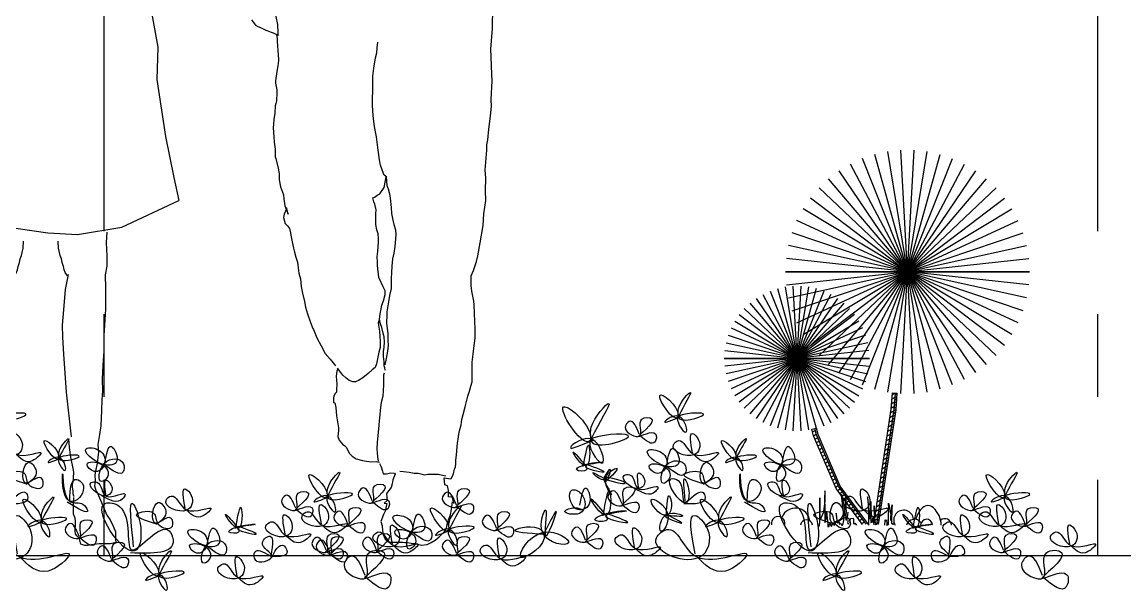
# Model space of a CAD drawing. Extents: x 915 to 2178, y -798 to 165.
# Drawn here: x 1317.92 to 1319.585, y -746.087 to -745.225 of the extents above; entities that cross this region are included whole.
import ezdxf

# ---------------------------------------------------------------- set-up
doc = ezdxf.new("R2010")
doc.units = 0
doc.header["$LTSCALE"] = 0.5
doc.header["$MEASUREMENT"] = 0
doc.linetypes.add('CENTER', pattern=[2, 1.25, -0.25, 0.25, -0.25])
doc.layers.get('0').update_dxf_attribs({"linetype": 'CONTINUOUS'})
for name, color, linetype in [('EJES', 125, 'CENTER'), ('MOBILIARIO', 125, 'CONTINUOUS'), ('muro_facahda', 33, 'CONTINUOUS'), ('VEGETACION', 64, 'CONTINUOUS')]:
    doc.layers.add(name, color=color, linetype=linetype)

# ---------------------------------------------------------------- blocks, each defined once
blk = doc.blocks.new('SYMBOL_Human_2_2D')
at = {"color": 0, "linetype": 'ByBlock'}
for points in [[(-0.0081, 0.123), (-0.0052, 0.1176), (-0.0027, 0.1102), (-0.0018, 0.1057), (0.003, 0.106), (0.0109, 0.1077), (0.0174, 0.1071), (0.0183, 0.1051), (0.0143, 0.096), (0.0132, 0.0889), (0.0118, 0.0827), (0.0038, 0.073), (0.0047, 0.0611), (-0.0004, 0.0569), (0.0044, 0.056), (0.0027, 0.0489), (0.0021, 0.0441), (-0.0013, 0.0376), (-0.0058, 0.0257), (-0.0035, 0.0186), (-0.003, 0.0104), (-0.0016, 0.0038), (0.0016, -0.0038), (0.0084, -0.0087), (0.0172, -0.0087), (0.0217, -0.0087), (0.0313, -0.0089), (0.0345, -0.0092), (0.039, -0.0095), (0.0452, -0.0104), (0.0506, -0.0112), (0.0623, -0.0138), (0.0719, -0.0129), (0.0787, -0.0092), (0.0855, -0.0052), (0.0921, 0.0004), (0.0991, 0.0072), (0.1014, 0.0095), (0.1043, 0.0146), (0.1057, 0.0211), (0.1077, 0.0285), (0.1113, 0.0373), (0.1125, 0.0458), (0.1142, 0.0586), (0.117, 0.0563), (0.1139, 0.0665), (0.1077, 0.0671), (0.1079, 0.0779), (0.1062, 0.0858), (0.1014, 0.0875), (0.1006, 0.0989), (0.1119, 0.0977), (0.1125, 0.0986), (0.1153, 0.1048), (0.1165, 0.1079), (0.1173, 0.1116), (0.1179, 0.1136), (0.1193, 0.1176), (0.1199, 0.1227), (0.1201, 0.1289), (0.1213, 0.1369), (0.1216, 0.1445), (0.1224, 0.1519), (0.123, 0.1573), (0.1241, 0.1638), (0.125, 0.1721), (0.1261, 0.178), (0.1287, 0.1882), (0.1301, 0.1967), (0.1326, 0.2055), (0.1357, 0.218), (0.1383, 0.2294), (0.1403, 0.2362), (0.1431, 0.2444), (0.1454, 0.2529), (0.1477, 0.2603), (0.1474, 0.2733), (0.1474, 0.2929), (0.1491, 0.3068), (0.1508, 0.321), (0.1525, 0.3332), (0.1525, 0.3491), (0.1519, 0.3616), (0.1513, 0.3746), (0.1508, 0.3894), (0.1502, 0.3956), (0.1471, 0.4123), (0.1457, 0.422), (0.1457, 0.4379), (0.1499, 0.4469), (0.1547, 0.4617), (0.1567, 0.4716), (0.1607, 0.4935), (0.1658, 0.5221), (0.1672, 0.5417), (0.1706, 0.5644), (0.1698, 0.5806), (0.1704, 0.6021), (0.1692, 0.6149), (0.1721, 0.6486), (0.1723, 0.6577), (0.1738, 0.6659), (0.1752, 0.6838), (0.1774, 0.7014), (0.1797, 0.7218), (0.1794, 0.7335), (0.1808, 0.765), (0.1803, 0.7755), (0.1794, 0.805), (0.1786, 0.818), (0.1814, 0.8529), (0.1814, 0.8608), (0.1823, 0.8807)], [(-0.2228, 0.8674), (-0.2157, 0.8586), (-0.2121, 0.856), (-0.2075, 0.8543), (-0.1984, 0.8501), (-0.1953, 0.8489), (-0.1896, 0.8469), (-0.1865, 0.8455), (-0.1831, 0.8441), (-0.1808, 0.8433), (-0.1794, 0.8353), (-0.1794, 0.8305), (-0.1789, 0.824), (-0.1783, 0.8152), (-0.1777, 0.8098), (-0.1772, 0.7993), (-0.1786, 0.7902), (-0.1794, 0.7842), (-0.1806, 0.7766), (-0.1823, 0.7652), (-0.1823, 0.761), (-0.1803, 0.7499), (-0.1803, 0.7448), (-0.1806, 0.7312), (-0.1817, 0.7269), (-0.1828, 0.723), (-0.1837, 0.7108), (-0.1851, 0.7003), (-0.186, 0.6923), (-0.1862, 0.6864), (-0.1851, 0.6711), (-0.1848, 0.662), (-0.1837, 0.6543), (-0.1831, 0.6506), (-0.1831, 0.6376), (-0.1817, 0.6345), (-0.178, 0.6183), (-0.1763, 0.6095), (-0.176, 0.5987), (-0.174, 0.5871), (-0.1692, 0.574), (-0.1684, 0.5672), (-0.1669, 0.5553), (-0.161, 0.5414), (-0.1638, 0.5522), (-0.1641, 0.5505), (-0.1681, 0.5414), (-0.1687, 0.5355), (-0.1664, 0.5258), (-0.1621, 0.5216), (-0.159, 0.5173), (-0.157, 0.5099), (-0.1565, 0.5062), (-0.1542, 0.4952), (-0.1522, 0.4844), (-0.1511, 0.4796), (-0.1485, 0.4694), (-0.1457, 0.4608), (-0.1445, 0.4515), (-0.1431, 0.4424), (-0.1406, 0.433), (-0.1391, 0.4203), (-0.1372, 0.4089), (-0.1338, 0.3947), (-0.1321, 0.3851), (-0.1289, 0.374), (-0.1235, 0.3599), (-0.1196, 0.3496), (-0.1187, 0.3477), (-0.1133, 0.3338), (-0.1057, 0.3204), (-0.0989, 0.3079), (-0.0906, 0.298), (-0.0818, 0.2872)], [(-0.18, 0.9485), (-0.1814, 0.9408), (-0.1837, 0.9312), (-0.1831, 0.9196), (-0.1823, 0.9054), (-0.1834, 0.8943), (-0.1834, 0.8872), (-0.1834, 0.8872), (-0.182, 0.873), (-0.1791, 0.8597), (-0.1783, 0.8455), (-0.1783, 0.8404)], [(0.0044, 0.6035), (0.0001, 0.6069), (-0.0027, 0.6143), (-0.0061, 0.6237), (-0.0081, 0.6325), (-0.0101, 0.6489), (-0.0132, 0.6713), (-0.0143, 0.6767), (-0.0166, 0.6884), (-0.018, 0.7011), (-0.0191, 0.7142), (-0.0197, 0.725), (-0.0197, 0.7343), (-0.0194, 0.7494), (-0.0191, 0.7601), (-0.0189, 0.7726), (-0.0172, 0.7865), (-0.0146, 0.8038), (-0.0126, 0.812), (-0.0118, 0.8206), (-0.0109, 0.8296)], [(-0.0084, 0.3584), (-0.0081, 0.3644), (-0.0075, 0.3701), (-0.0058, 0.3797), (-0.0038, 0.3888), (-0.001, 0.3959), (0.0013, 0.4067), (0.0016, 0.4126), (-0.0016, 0.4197), (-0.005, 0.4268), (-0.0092, 0.435), (-0.0098, 0.4413), (-0.0109, 0.4489), (-0.0112, 0.4563), (-0.0115, 0.4606), (-0.0118, 0.4699), (-0.0106, 0.479), (-0.0101, 0.4869), (-0.0095, 0.4943), (-0.0095, 0.5006), (-0.0101, 0.5085), (-0.0126, 0.515), (-0.0143, 0.5238), (-0.0143, 0.5312), (-0.014, 0.5417), (-0.0138, 0.5485), (-0.016, 0.5581), (-0.0174, 0.5618), (-0.0189, 0.5689), (-0.0155, 0.5703), (-0.0118, 0.5735), (-0.0072, 0.5755), (0.0001, 0.5859), (0.0021, 0.5981), (0.003, 0.6038), (0.0044, 0.5894), (0.0064, 0.584), (0.0087, 0.5757), (0.0098, 0.5684), (0.0115, 0.5528), (0.0121, 0.5423), (0.0146, 0.5312), (0.0163, 0.5241), (0.0191, 0.515), (0.0194, 0.5068), (0.0177, 0.4872), (0.0163, 0.4759), (0.014, 0.4662), (0.0129, 0.4543), (0.0123, 0.4435), (0.0118, 0.4336), (0.0115, 0.4169), (0.0089, 0.4052), (0.007, 0.3945), (0.0055, 0.3845), (0.0044, 0.3774), (0.0044, 0.3729), (0.0038, 0.3582), (0.0061, 0.3411), (0.0061, 0.3295), (0.0064, 0.3218), (0.0055, 0.3113), (0.003, 0.2994), (0.001, 0.2889)], [(-0.0098, 0.3627), (-0.0104, 0.3587), (-0.0078, 0.3451), (-0.0075, 0.3366), (-0.0067, 0.3278), (-0.0067, 0.3176), (-0.0092, 0.3099), (-0.0115, 0.2986), (-0.0132, 0.2906), (-0.0155, 0.2844), (-0.02, 0.2801), (-0.0268, 0.2739), (-0.0362, 0.2668), (-0.043, 0.2623), (-0.0484, 0.2603), (-0.0529, 0.26), (-0.0589, 0.2625), (-0.0645, 0.2668), (-0.0696, 0.2713), (-0.073, 0.2756), (-0.0784, 0.283)], [(0.0021, 0.279), (0.0018, 0.2804), (0.0007, 0.2838), (0.0001, 0.2872), (-0.0004, 0.2938), (-0.001, 0.3028), (-0.0013, 0.3108), (-0.0004, 0.3184), (0.0004, 0.3267), (-0.0001, 0.3357), (-0.0021, 0.3417), (-0.0038, 0.3513), (-0.0061, 0.3573), (-0.0081, 0.3652)], [(-0.0779, 0.2821), (-0.0796, 0.2779), (-0.0804, 0.2699), (-0.0793, 0.2563), (-0.0799, 0.2472), (-0.0799, 0.243), (-0.0824, 0.2404), (-0.0847, 0.2367), (-0.085, 0.2325), (-0.0852, 0.2257), (-0.0827, 0.2251), (-0.0813, 0.2169), (-0.0807, 0.2098), (-0.0801, 0.203), (-0.0782, 0.193), (-0.077, 0.1828), (-0.077, 0.1783), (-0.0776, 0.1684), (-0.0756, 0.1621), (-0.0699, 0.1556), (-0.066, 0.153), (-0.064, 0.1505), (-0.0583, 0.14), (-0.0538, 0.1357), (-0.0469, 0.1312), (-0.0365, 0.1284), (-0.0296, 0.1269), (-0.0211, 0.1261), (-0.0135, 0.1264), (-0.0115, 0.1261), (-0.0078, 0.1252)], [(-0.0001, 0.2747), (-0.001, 0.2711), (-0.0013, 0.2628), (-0.0013, 0.2552), (-0.0016, 0.2452), (-0.0024, 0.2359), (-0.005, 0.2257), (-0.007, 0.2126), (-0.0072, 0.2047), (-0.0084, 0.1947), (-0.0089, 0.1877), (-0.0101, 0.1755), (-0.0118, 0.1582), (-0.0126, 0.1477), (-0.0115, 0.1346), (-0.0104, 0.1269)], [(0.1034, 0.1017), (0.0974, 0.1031), (0.0906, 0.1048), (0.0813, 0.1048), (0.0733, 0.1048), (0.0679, 0.1037), (0.0569, 0.1065), (0.0504, 0.1065), (0.0418, 0.1079), (0.0325, 0.1094), (0.0262, 0.1096)]]:
    blk.add_lwpolyline(points, dxfattribs=at)
blk = doc.blocks.new('SYMBOL_Human_1_2D')
at = {"color": 0, "linetype": 'ByBlock'}
for p, q in [((0.2026, 0.9043), (0.2162, 0.8302)), ((0.2162, 0.8302), (0.2144, 0.7763)), ((0.2144, 0.7763), (0.2287, 0.6802)), ((0.2287, 0.6802), (0.2429, 0.6117)), ((0.2429, 0.6117), (0.251, 0.5733))]:
    blk.add_line(p, q, dxfattribs=at)
for p, q in [((0.1554, 0.5281), (0.251, 0.5733)), ((-0.0682, 0.5335), (0.0313, 0.519)), ((0.0313, 0.519), (0.081, 0.5163)), ((0.081, 0.5163), (0.1554, 0.5281))]:
    blk.add_line(p, q)
for points in [[(0.1133, 0.0844), (0.1103, 0.0939), (0.1117, 0.103), (0.1111, 0.1128), (0.112, 0.1191), (0.115, 0.1327), (0.1168, 0.1515), (0.1159, 0.164), (0.1185, 0.1807), (0.1211, 0.1954), (0.122, 0.2208), (0.1225, 0.2386), (0.1238, 0.2532), (0.1233, 0.2734), (0.1242, 0.2971), (0.126, 0.3197), (0.126, 0.3458), (0.1277, 0.373), (0.1286, 0.3908), (0.1286, 0.4085), (0.129, 0.4253), (0.1281, 0.4486), (0.1308, 0.4629), (0.1308, 0.48), (0.1299, 0.5029), (0.1312, 0.52)], [(-0.0251, 0.4465), (-0.0211, 0.4524), (-0.0194, 0.4566), (-0.0181, 0.4622), (-0.0159, 0.4692), (-0.015, 0.4751), (-0.0128, 0.481), (-0.0115, 0.4859), (-0.0097, 0.4932), (-0.0093, 0.5047)], [(0.0647, 0.4465), (0.0608, 0.4524), (0.059, 0.4566), (0.0577, 0.4622), (0.0555, 0.4692), (0.0546, 0.4751), (0.0524, 0.481), (0.0511, 0.4859), (0.0494, 0.4932), (0.0489, 0.5047)], [(0.0655, 0.449), (0.0605, 0.424), (0.0576, 0.3895), (0.0558, 0.3639), (0.0563, 0.3439), (0.0576, 0.3155), (0.0623, 0.2515), (0.0705, 0.1767)], [(0.0758, 0.0767), (0.075, 0.0771), (0.0741, 0.0813), (0.0738, 0.086), (0.0736, 0.0889), (0.073, 0.092), (0.073, 0.0955), (0.0736, 0.0999), (0.0744, 0.1035), (0.0744, 0.1074), (0.0744, 0.1086), (0.0752, 0.117), (0.0748, 0.121), (0.07, 0.1428), (0.0676, 0.1588), (0.0668, 0.1735)], [(0.1136, 0.0849), (0.1303, 0.0454), (0.1359, 0.0377), (0.1408, 0.0268), (0.1448, 0.0172), (0.1448, 0.0044), (0.1456, -0.0007), (0.1368, -0.0026), (0.1271, -0.0026), (0.1207, -0.0026), (0.1174, -0.0026), (0.1086, -0.0039), (0.1046, -0.0045), (0.0981, -0.0058), (0.0933, -0.0058), (0.0869, -0.0033), (0.0845, 0.0057), (0.0804, 0.0108), (0.078, 0.014), (0.0772, 0.0185), (0.0772, 0.0217), (0.078, 0.0288), (0.078, 0.0352), (0.0772, 0.0403), (0.0748, 0.0467), (0.0748, 0.0569), (0.0752, 0.0747)]]:
    blk.add_lwpolyline(points, dxfattribs=at)
blk = doc.blocks.new('PL10')
at = {"end_tangent": (0.707388, 0.706825)}
for points in [[(-0.069, 0.5749), (-0.069, 0.6101), (-0.0197, 0.6769), (-0.0672, 0.5819), (-0.0707, 0.5749), (-0.1482, 0.6646), (-0.0707, 0.5819), (-0.0707, 0.5766), (0.0349, 0.5837), (-0.0619, 0.5802), (-0.069, 0.5766), (-0.039, 0.5098), (-0.0672, 0.5766), (-0.127, 0.5538), (-0.0619, 0.5749)], [(-0.4352, 0.4781), (-0.4352, 0.5308), (-0.3613, 0.6311), (-0.4326, 0.4886), (-0.4379, 0.4781), (-0.554, 0.6126), (-0.4379, 0.4886), (-0.4379, 0.4807), (-0.2795, 0.4913), (-0.4247, 0.486), (-0.4352, 0.4807), (-0.3904, 0.3805), (-0.4326, 0.4807), (-0.5224, 0.4464), (-0.4247, 0.4781)], [(0.1742, 0.4018), (0.1742, 0.43), (0.2137, 0.4834), (0.1756, 0.4075), (0.1728, 0.4018), (0.1109, 0.4736), (0.1728, 0.4075), (0.1728, 0.4033), (0.2573, 0.4089), (0.1799, 0.4061), (0.1742, 0.4033), (0.1982, 0.3498), (0.1756, 0.4033), (0.1278, 0.385), (0.1799, 0.4018)], [(1.2999, 0.2405), (1.2999, 0.2757), (1.3492, 0.3425), (1.3017, 0.2476), (1.2982, 0.2405), (1.2207, 0.3302), (1.2982, 0.2476), (1.2982, 0.2423), (1.4038, 0.2493), (1.307, 0.2458), (1.2999, 0.2423), (1.3299, 0.1755), (1.3017, 0.2423), (1.2419, 0.2194), (1.307, 0.2405)], [(0.1014, 0.1372), (0.1014, 0.1724), (0.1507, 0.2392), (0.1032, 0.1442), (0.0996, 0.1372), (0.0222, 0.2269), (0.0996, 0.1442), (0.0996, 0.139), (0.2052, 0.146), (0.1084, 0.1425), (0.1014, 0.139), (0.1313, 0.0721), (0.1032, 0.139), (0.0433, 0.1161), (0.1084, 0.1372)], [(-1.0302, 0.1007), (-1.0302, 0.1359), (-0.981, 0.2027), (-1.0285, 0.1078), (-1.032, 0.1007), (-1.1094, 0.1904), (-1.032, 0.1078), (-1.032, 0.1025), (-0.9264, 0.1095), (-1.0232, 0.106), (-1.0302, 0.1025), (-1.0003, 0.0357), (-1.0285, 0.1025), (-1.0883, 0.0796), (-1.0232, 0.1007)], [(0.5942, -0.0877), (0.5942, -0.0526), (0.6435, 0.0143), (0.596, -0.0807), (0.5924, -0.0877), (0.515, 0.002), (0.5924, -0.0807), (0.5924, -0.086), (0.698, -0.0789), (0.6012, -0.0825), (0.5942, -0.086), (0.6241, -0.1528), (0.596, -0.086), (0.5361, -0.1088), (0.6012, -0.0877)]]:
    blk.add_spline(points, degree=3, dxfattribs=at)
for points in [[(-0.2337, 0.5017), (-0.2761, 0.5548), (-0.2931, 0.5293), (-0.2315, 0.4954), (-0.2231, 0.5654), (-0.1806, 0.5654), (-0.2358, 0.4932), (-0.1657, 0.5038), (-0.1678, 0.4699), (-0.2315, 0.4954)], [(-0.4685, 0.3669), (-0.4452, 0.4539), (-0.4579, 0.3691), (-0.511, 0.4263), (-0.4707, 0.3839), (-0.4558, 0.3521), (-0.4961, 0.3521), (-0.4579, 0.3754), (-0.3878, 0.3839), (-0.46, 0.3669), (-0.3836, 0.3436), (-0.4558, 0.3754)], [(-0.0104, 0.4239), (-0.0104, 0.5045), (0.0151, 0.4769), (-0.004, 0.4154), (-0.0911, 0.4578), (-0.0698, 0.4748), (-0.0061, 0.4175), (0.0979, 0.4218), (0.0533, 0.3878), (-0.0083, 0.4196)], [(-0.1188, 0.3741), (-0.0912, 0.442), (-0.0679, 0.3826), (-0.1252, 0.3678), (-0.1974, 0.4335), (-0.1401, 0.4251), (-0.1209, 0.3657), (-0.1634, 0.3381), (-0.1931, 0.3678), (-0.1316, 0.3678), (-0.1082, 0.3147), (-0.1316, 0.2956), (-0.1209, 0.372), (-0.0403, 0.3699), (-0.0424, 0.3359), (-0.1188, 0.3657)], [(0.3654, 0.3818), (0.393, 0.4497), (0.4164, 0.3902), (0.3591, 0.3754), (0.2869, 0.4412), (0.3442, 0.4327), (0.3633, 0.3733), (0.3208, 0.3457), (0.2911, 0.3754), (0.3527, 0.3754), (0.3761, 0.3224), (0.3527, 0.3033), (0.3633, 0.3796), (0.444, 0.3775), (0.4419, 0.3436), (0.3654, 0.3733)], [(0.0391, 0.2927), (-0.0437, 0.3351), (0.0264, 0.3394), (0.0455, 0.2927), (0.1049, 0.2842), (0.0986, 0.3182), (0.0327, 0.2969), (0.0455, 0.3839), (0.0773, 0.3479), (0.0349, 0.2906)], [(-0.3809, 0.3183), (-0.3554, 0.3544), (-0.3766, 0.3119), (-0.4276, 0.3395), (-0.3745, 0.314), (-0.2938, 0.2992), (-0.383, 0.3098), (-0.3788, 0.3013), (-0.3512, 0.2483), (-0.3745, 0.3183), (-0.3278, 0.3586), (-0.3788, 0.2992)], [(-0.2362, 0.2782), (-0.2341, 0.3398), (-0.2107, 0.3079), (-0.2362, 0.274), (-0.2978, 0.3292), (-0.2744, 0.3313), (-0.2341, 0.2719), (-0.1555, 0.2782), (-0.1661, 0.2613), (-0.2532, 0.274)], [(0.2182, 0.2252), (0.2479, 0.3122), (0.2713, 0.2952), (0.2416, 0.2231), (0.2182, 0.221), (0.1885, 0.3355), (0.2203, 0.2188), (0.2734, 0.2082), (0.2925, 0.1828), (0.2076, 0.2167)], [(-1.3531, 0.2221), (-1.3956, 0.2751), (-1.4126, 0.2497), (-1.351, 0.2157), (-1.3425, 0.2857), (-1.3, 0.2857), (-1.3552, 0.2136), (-1.2852, 0.2242), (-1.2873, 0.1903), (-1.351, 0.2157)], [(-0.4825, 0.204), (-0.457, 0.2761), (-0.4443, 0.2082), (-0.4995, 0.1891), (-0.5165, 0.2676), (-0.4782, 0.2528), (-0.4846, 0.17), (-0.5462, 0.1785), (-0.5037, 0.1934), (-0.4698, 0.1849)], [(-0.3857, 0.1589), (-0.3577, 0.2633), (-0.373, 0.1615), (-0.4367, 0.2302), (-0.3883, 0.1793), (-0.3705, 0.1411), (-0.4189, 0.1411), (-0.373, 0.1691), (-0.2889, 0.1793), (-0.3756, 0.1589), (-0.2838, 0.1309), (-0.3705, 0.1691)], [(-0.3063, 0.2103), (-0.3487, 0.2634), (-0.3657, 0.2379), (-0.3041, 0.204), (-0.2956, 0.274), (-0.2532, 0.274), (-0.3084, 0.2019), (-0.2383, 0.2125), (-0.2404, 0.1785), (-0.3041, 0.204)], [(-0.0408, 0.2231), (-0.043, 0.3143), (-0.026, 0.2634), (-0.0387, 0.2146), (-0.1003, 0.3143), (-0.0706, 0.3079), (-0.043, 0.2167), (0.0335, 0.257), (0.042, 0.2379), (-0.0472, 0.2103)], [(0.3701, 0.2478), (0.3722, 0.3093), (0.3956, 0.2775), (0.3701, 0.2435), (0.3085, 0.2987), (0.3319, 0.3008), (0.3722, 0.2414), (0.4508, 0.2478), (0.4402, 0.2308), (0.3531, 0.2435)], [(-1.0003, 0.2038), (-1.0427, 0.2569), (-1.0597, 0.2314), (-0.9981, 0.1975), (-0.9896, 0.2675), (-0.9472, 0.2675), (-1.0024, 0.1954), (-0.9323, 0.206), (-0.9344, 0.172), (-0.9981, 0.1975)], [(-0.1204, 0.1647), (-0.1076, 0.2432), (-0.1076, 0.1711), (-0.1204, 0.1626), (-0.1841, 0.2263), (-0.114, 0.1626), (-0.1437, 0.0947), (-0.1161, 0.1669), (-0.0524, 0.1584), (-0.1246, 0.1584), (-0.0567, 0.1287), (-0.1161, 0.1626)], [(0.7026, 0.1915), (0.7026, 0.2721), (0.7281, 0.2445), (0.709, 0.183), (0.622, 0.2254), (0.6432, 0.2424), (0.7069, 0.1851), (0.8109, 0.1893), (0.7663, 0.1554), (0.7048, 0.1872)], [(1.1656, 0.1917), (1.1232, 0.2447), (1.1062, 0.2193), (1.1678, 0.1853), (1.1763, 0.2553), (1.2187, 0.2553), (1.1635, 0.1832), (1.2336, 0.1938), (1.2315, 0.1599), (1.1678, 0.1853)], [(-0.6356, 0.0815), (-0.7533, 0.1006), (-0.6451, 0.1006), (-0.6324, 0.0815), (-0.7279, -0.0141), (-0.6324, 0.091), (-0.5306, 0.0464), (-0.6388, 0.0878), (-0.626, 0.1834), (-0.626, 0.0751), (-0.5815, 0.177), (-0.6324, 0.0878)], [(0.4862, 0.0292), (0.4819, 0.2117), (0.5159, 0.1099), (0.4904, 0.0123), (0.3673, 0.2117), (0.4267, 0.199), (0.4819, 0.0165), (0.6348, 0.0971), (0.6518, 0.0589), (0.4735, 0.0038)], [(0.5829, 0.1247), (0.5001, 0.1672), (0.5702, 0.1714), (0.5893, 0.1247), (0.6488, 0.1162), (0.6424, 0.1502), (0.5766, 0.129), (0.5893, 0.216), (0.6212, 0.1799), (0.5787, 0.1226)], [(0.9137, 0.1061), (0.9371, 0.1931), (0.9244, 0.1082), (0.8713, 0.1655), (0.9116, 0.1231), (0.9265, 0.0912), (0.8861, 0.0912), (0.9244, 0.1146), (0.9944, 0.1231), (0.9222, 0.1061), (0.9987, 0.0828), (0.9265, 0.1146)], [(1.2733, 0.126), (1.2733, 0.2066), (1.2988, 0.179), (1.2797, 0.1175), (1.1926, 0.1599), (1.2139, 0.1769), (1.2776, 0.1196), (1.3816, 0.1239), (1.337, 0.0899), (1.2754, 0.1218)], [(1.3847, 0.1248), (1.3422, 0.1779), (1.3252, 0.1524), (1.3868, 0.1185), (1.3953, 0.1885), (1.4378, 0.1885), (1.3825, 0.1163), (1.4526, 0.1269), (1.4505, 0.093), (1.3868, 0.1185)], [(-1.185, 0.0989), (-1.1574, 0.1668), (-1.134, 0.1074), (-1.1914, 0.0925), (-1.2636, 0.1583), (-1.2062, 0.1498), (-1.1871, 0.0904), (-1.2296, 0.0628), (-1.2593, 0.0925), (-1.1977, 0.0925), (-1.1744, 0.0395), (-1.1977, 0.0204), (-1.1871, 0.0968), (-1.1064, 0.0947), (-1.1085, 0.0607), (-1.185, 0.0904)], [(-0.8325, 0.1075), (-0.8749, 0.1605), (-0.8919, 0.1351), (-0.8303, 0.1011), (-0.8218, 0.1711), (-0.7794, 0.1711), (-0.8346, 0.099), (-0.7645, 0.1096), (-0.7666, 0.0757), (-0.8303, 0.1011)], [(0, 0), (0, 0.1612), (0.051, 0.1061), (0.0127, -0.017), (-0.1614, 0.0679), (-0.1189, 0.1018), (0.0085, -0.0127), (0.2166, -0.0042), (0.1274, -0.0721), (0.0042, -0.0085)], [(0.2581, 0.0732), (0.2156, 0.1262), (0.1986, 0.1008), (0.2602, 0.0668), (0.2687, 0.1368), (0.3112, 0.1368), (0.2559, 0.0647), (0.326, 0.0753), (0.3239, 0.0414), (0.2602, 0.0668)], [(1.1212, 0.0834), (1.1212, 0.1641), (1.1467, 0.1365), (1.1276, 0.075), (1.0405, 0.1174), (1.0618, 0.1344), (1.1255, 0.0771), (1.2295, 0.0813), (1.1849, 0.0474), (1.1233, 0.0792)], [(-0.4588, 0.0579), (-0.5012, 0.111), (-0.5182, 0.0855), (-0.4567, 0.0516), (-0.4482, 0.1216), (-0.4057, 0.1216), (-0.4609, 0.0495), (-0.3908, 0.0601), (-0.393, 0.0261), (-0.4567, 0.0516)], [(-0.2538, 0.0287), (-0.2538, 0.1094), (-0.2283, 0.0818), (-0.2474, 0.0202), (-0.3344, 0.0627), (-0.3132, 0.0797), (-0.2495, 0.0224), (-0.1455, 0.0266), (-0.1901, -0.0073), (-0.2516, 0.0245)], [(0.7948, 0.0395), (0.8224, 0.1074), (0.8457, 0.048), (0.7884, 0.0331), (0.7162, 0.0989), (0.7735, 0.0904), (0.7926, 0.031), (0.7502, 0.0034), (0.7204, 0.0331), (0.782, 0.0331), (0.8054, -0.0199), (0.782, -0.039), (0.7926, 0.0374), (0.8733, 0.0352), (0.8712, 0.0013), (0.7948, 0.031)], [(1.5714, 0.0409), (1.5714, 0.1215), (1.5969, 0.0939), (1.5778, 0.0324), (1.4908, 0.0748), (1.512, 0.0918), (1.5757, 0.0345), (1.6797, 0.0388), (1.6351, 0.0048), (1.5736, 0.0366)], [(-1.5296, 0.0032), (-1.572, 0.0563), (-1.589, 0.0308), (-1.5274, -0.0031), (-1.5189, 0.0669), (-1.4765, 0.0669), (-1.5317, -0.0052), (-1.4616, 0.0054), (-1.4637, -0.0286), (-1.5274, -0.0031)], [(-1.3349, 0.0154), (-1.3773, 0.0684), (-1.3943, 0.043), (-1.3327, 0.009), (-1.3243, 0.079), (-1.2818, 0.079), (-1.337, 0.0069), (-1.2669, 0.0175), (-1.269, -0.0164), (-1.3327, 0.009)], [(-1.0003, 0.0032), (-1.0427, 0.0563), (-1.0597, 0.0308), (-0.9981, -0.0031), (-0.9896, 0.0669), (-0.9472, 0.0669), (-1.0024, -0.0052), (-0.9323, 0.0054), (-0.9344, -0.0286), (-0.9981, -0.0031)], [(-0.8196, -0.0138), (-0.8196, 0.0668), (-0.7941, 0.0392), (-0.8132, -0.0223), (-0.9002, 0.0201), (-0.879, 0.0371), (-0.8153, -0.0202), (-0.7113, -0.0159), (-0.7559, -0.0499), (-0.8174, -0.0181)], [(0.393, -0.0211), (0.3505, 0.032), (0.3335, 0.0065), (0.3951, -0.0274), (0.4036, 0.0426), (0.4461, 0.0426), (0.3909, -0.0296), (0.4609, -0.019), (0.4588, -0.0529), (0.3951, -0.0274)], [(1.059, -0.0083), (0.9924, 0.0051), (0.9958, -0.0254), (1.0647, -0.0118), (1.0263, 0.0473), (1.0588, 0.0746), (1.0629, -0.0161), (1.1097, 0.037), (1.1299, 0.0097), (1.0647, -0.0118)], [(1.2934, 0.0154), (1.2509, 0.0684), (1.234, 0.043), (1.2955, 0.009), (1.304, 0.079), (1.3465, 0.079), (1.2913, 0.0069), (1.3614, 0.0175), (1.3592, -0.0164), (1.2955, 0.009)], [(1.4573, -0.0904), (1.3936, -0.0109), (1.3682, -0.0491), (1.4605, -0.1), (1.4733, 0.005), (1.537, 0.005), (1.4541, -0.1032), (1.5592, -0.0873), (1.5561, -0.1382), (1.4605, -0.1)], [(0.9205, -0.0928), (0.9205, -0.0122), (0.9459, -0.0398), (0.9268, -0.1013), (0.8398, -0.0589), (0.861, -0.0419), (0.9247, -0.0992), (1.0287, -0.095), (0.9842, -0.1289), (0.9226, -0.0971)]]:
    blk.add_spline(points, degree=3)
blk = doc.blocks.new('*X250')
at = {"color": 0}
for p, q in [((20.909, 2.04), (20.961, 2.071)), ((20.915, 2.116), (20.967, 2.146)), ((20.921, 2.191), (20.964, 2.216)), ((20.893, 1.887), (20.948, 1.919)), ((20.903, 1.965), (20.956, 1.995)), ((20.857, 1.649), (20.912, 1.681)), ((20.869, 1.728), (20.924, 1.76)), ((20.881, 1.808), (20.936, 1.84)), ((19.574, 1.558), (19.619, 1.584)), ((19.59, 1.495), (19.635, 1.521)), ((20.833, 1.491), (20.888, 1.523)), ((20.845, 1.57), (20.9, 1.602)), ((19.614, 1.437), (19.658, 1.462)), ((19.639, 1.379), (19.683, 1.405)), ((19.664, 1.322), (19.708, 1.347)), ((20.809, 1.333), (20.864, 1.365)), ((20.821, 1.412), (20.876, 1.444)), ((19.689, 1.264), (19.733, 1.289)), ((19.714, 1.206), (19.757, 1.231)), ((19.739, 1.148), (19.782, 1.173)), ((20.773, 1.096), (20.828, 1.128)), ((20.785, 1.175), (20.84, 1.207)), ((20.797, 1.254), (20.852, 1.286)), ((19.763, 1.09), (19.807, 1.115)), ((19.788, 1.032), (19.832, 1.058)), ((19.813, 0.975), (19.857, 1)), ((19.838, 0.917), (19.881, 0.942)), ((20.748, 0.937), (20.804, 0.969)), ((20.76, 1.016), (20.816, 1.048)), ((19.863, 0.859), (19.906, 0.884)), ((19.887, 0.801), (19.931, 0.826)), ((19.912, 0.743), (19.956, 0.768)), ((20.724, 0.779), (20.78, 0.811)), ((20.736, 0.858), (20.792, 0.89)), ((19.937, 0.685), (19.981, 0.71)), ((19.962, 0.627), (20.005, 0.653)), ((19.995, 0.574), (20.038, 0.599)), ((20.688, 0.542), (20.744, 0.574)), ((20.7, 0.621), (20.756, 0.653)), ((20.712, 0.7), (20.768, 0.732)), ((20.032, 0.523), (20.075, 0.549)), ((20.069, 0.473), (20.112, 0.498)), ((20.106, 0.422), (20.149, 0.447)), ((20.143, 0.371), (20.187, 0.396)), ((20.664, 0.383), (20.72, 0.415)), ((20.676, 0.463), (20.732, 0.495)), ((20.18, 0.32), (20.224, 0.346)), ((20.217, 0.27), (20.261, 0.295)), ((20.254, 0.219), (20.298, 0.244)), ((20.291, 0.168), (20.335, 0.193)), ((20.64, 0.225), (20.696, 0.257)), ((20.652, 0.304), (20.708, 0.336)), ((20.329, 0.118), (20.372, 0.143)), ((20.366, 0.067), (20.409, 0.092)), ((20.403, 0.016), (20.446, 0.041)), ((20.616, 0.067), (20.672, 0.099)), ((20.625, 0), (20.659, 0.02)), ((20.628, 0.146), (20.684, 0.178))]:
    blk.add_line(p, q, dxfattribs=at)
blk = doc.blocks.new('*X251')
at = {"color": 0}
for p, q in [((20.96, 2.055), (20.992, 2.074)), ((20.964, 2.101), (20.995, 2.119)), ((20.967, 2.146), (20.999, 2.164)), ((20.971, 2.191), (21.002, 2.21)), ((20.941, 1.871), (20.974, 1.89)), ((20.948, 1.919), (20.981, 1.938)), ((20.953, 1.965), (20.985, 1.983)), ((20.957, 2.01), (20.988, 2.028)), ((20.912, 1.681), (20.945, 1.701)), ((20.919, 1.729), (20.953, 1.748)), ((20.927, 1.776), (20.96, 1.796)), ((20.934, 1.824), (20.967, 1.843)), ((20.883, 1.491), (20.917, 1.511)), ((20.891, 1.539), (20.924, 1.558)), ((20.898, 1.586), (20.931, 1.606)), ((20.905, 1.634), (20.938, 1.653)), ((20.854, 1.302), (20.888, 1.321)), ((20.862, 1.349), (20.895, 1.368)), ((20.869, 1.397), (20.902, 1.416)), ((20.876, 1.444), (20.909, 1.463)), ((20.826, 1.112), (20.859, 1.131)), ((20.833, 1.159), (20.866, 1.178)), ((20.84, 1.207), (20.873, 1.226)), ((20.847, 1.254), (20.88, 1.273)), ((20.797, 0.922), (20.83, 0.941)), ((20.804, 0.969), (20.837, 0.989)), ((20.811, 1.017), (20.844, 1.036)), ((20.818, 1.064), (20.852, 1.083)), ((20.768, 0.732), (20.801, 0.751)), ((20.775, 0.779), (20.808, 0.799)), ((20.782, 0.827), (20.815, 0.846)), ((20.789, 0.874), (20.823, 0.894)), ((20.739, 0.542), (20.772, 0.561)), ((20.746, 0.59), (20.779, 0.609)), ((20.753, 0.637), (20.787, 0.656)), ((20.761, 0.684), (20.794, 0.704)), ((20.717, 0.4), (20.751, 0.419)), ((20.724, 0.447), (20.758, 0.466)), ((20.732, 0.495), (20.765, 0.514)), ((20.688, 0.21), (20.722, 0.229)), ((20.696, 0.257), (20.729, 0.276)), ((20.703, 0.305), (20.736, 0.324)), ((20.71, 0.352), (20.743, 0.371)), ((20.659, 0.02), (20.693, 0.039)), ((20.667, 0.067), (20.7, 0.087)), ((20.674, 0.115), (20.707, 0.134)), ((20.681, 0.162), (20.714, 0.182))]:
    blk.add_line(p, q, dxfattribs=at)
blk = doc.blocks.new('Arbol-1a')
for p, q in [((0.1737, 0.7103), (0.2449, 2.0234)), ((0.2449, 0.7103), (0.1737, 2.0234)), ((-0.0341, 0.756), (0.4527, 1.9777)), ((0.4527, 0.756), (-0.0341, 1.9777)), ((0.0334, 0.7333), (0.3852, 2.0004)), ((0.3852, 0.7333), (0.0334, 2.0004)), ((0.1029, 0.718), (0.3157, 2.0157)), ((0.3157, 0.718), (0.1029, 2.0157)), ((-0.1597, 0.8226), (0.5783, 1.9111)), ((0.5783, 0.8226), (-0.1597, 1.9111)), ((-0.0987, 0.7859), (0.5173, 1.9478)), ((0.5173, 0.7859), (-0.0987, 1.9478)), ((-0.2164, 0.8657), (0.635, 1.868)), ((0.635, 0.8657), (-0.2164, 1.868)), ((-0.2681, 0.9146), (0.6867, 1.819)), ((0.6867, 0.9146), (-0.2681, 1.819)), ((-0.3142, 0.9689), (0.7328, 1.7648)), ((0.7328, 0.9689), (-0.3142, 1.7648)), ((-0.3541, 1.0278), (0.7727, 1.7058)), ((0.7727, 1.0278), (-0.3541, 1.7058)), ((-0.3875, 1.0907), (0.8061, 1.6429)), ((0.8061, 1.0907), (-0.3875, 1.6429)), ((-0.4138, 1.1569), (0.8324, 1.5768)), ((0.8324, 1.1569), (-0.4138, 1.5768)), ((-0.4329, 1.2255), (0.8515, 1.5082)), ((0.8515, 1.2255), (-0.4329, 1.5082)), ((-0.4444, 1.2957), (0.863, 1.4379)), ((0.863, 1.2957), (-0.4444, 1.4379)), ((-0.4482, 1.3668), (0.8668, 1.3668)), ((0.8668, 1.3668), (-0.4482, 1.3668)), ((-0.243, 1.2628), (-0.5326, 0.5359)), ((-0.5326, 1.2628), (-0.243, 0.5359)), ((-0.2831, 1.2763), (-0.4924, 0.5223)), ((-0.4924, 1.2763), (-0.2831, 0.5223)), ((-0.3245, 1.2854), (-0.4511, 0.5132)), ((-0.4511, 1.2854), (-0.3245, 0.5132)), ((-0.3666, 1.29), (-0.4089, 0.5087)), ((-0.4089, 1.29), (-0.3666, 0.5087)), ((-0.1345, 1.1975), (-0.641, 0.6011)), ((-0.641, 1.1975), (-0.1345, 0.6011)), ((-0.1682, 1.2231), (-0.6073, 0.5755)), ((-0.6073, 1.2231), (-0.1682, 0.5755)), ((-0.2045, 1.245), (-0.571, 0.5537)), ((-0.571, 1.245), (-0.2045, 0.5537)), ((-0.0763, 1.1361), (-0.6992, 0.6626)), ((-0.6992, 1.1361), (-0.0763, 0.6626)), ((-0.1037, 1.1684), (-0.6718, 0.6303)), ((-0.6718, 1.1684), (-0.1037, 0.6303)), ((-0.0525, 1.101), (-0.723, 0.6976)), ((-0.723, 1.101), (-0.0525, 0.6976)), ((-0.017, 1.0242), (-0.7585, 0.7744)), ((-0.7585, 1.0242), (-0.017, 0.7744)), ((-0.0327, 1.0636), (-0.7428, 0.735)), ((-0.7428, 1.0636), (-0.0327, 0.735)), ((-0.0057, 0.9834), (-0.7698, 0.8152)), ((-0.7698, 0.9834), (-0.0057, 0.8152)), ((0.0035, 0.8993), (-0.779, 0.8993)), ((-0.779, 0.8993), (0.0035, 0.8993)), ((0.0012, 0.9416), (-0.7767, 0.857)), ((-0.7767, 0.9416), (0.0012, 0.857)), ((0.1219, 0.6253), (0.1288, 0.7142)), ((0.1288, 0.7142), (0.1543, 0.7116)), ((0.1379, 0.6241), (0.1447, 0.7125)), ((0.1475, 0.6233), (0.1543, 0.7116)), ((0.0274, 0.0037), (0.1219, 0.6253)), ((0.0436, 0.0037), (0.1378, 0.6229)), ((0.0533, 0.0037), (0.1472, 0.6214)), ((-0.3063, 0.5167), (-0.2814, 0.5228)), ((-0.2975, 0.4814), (-0.3063, 0.5167)), ((-0.1759, 0.1979), (-0.2975, 0.4814)), ((-0.2823, 0.4865), (-0.2907, 0.5203)), ((-0.1619, 0.2059), (-0.2823, 0.4865)), ((-0.2732, 0.4896), (-0.2815, 0.5228)), ((-0.1535, 0.2107), (-0.2732, 0.4896)), ((-0.2352, 0.1774), (-0.2364, 0.1855)), ((-0.2364, 0.1855), (-0.2364, 0.174)), ((-0.0339, 0.0037), (-0.1759, 0.1979)), ((-0.0144, 0.0042), (-0.1619, 0.2059)), ((-0.0021, 0.0037), (-0.1535, 0.2107)), ((-0.2629, 0.1463), (-0.264, 0.136)), ((-0.264, 0.136), (-0.2629, 0.1175)), ((-0.2629, 0.0265), (-0.2629, 0.1463)), ((-0.2364, 0.174), (-0.2387, 0.1532)), ((-0.2387, 0.1532), (-0.2387, 0.1279)), ((-0.2387, 0.1014), (-0.2352, 0.129)), ((-0.2387, 0.1279), (-0.2375, 0.1002)), ((-0.2352, 0.129), (-0.2352, 0.1774)), ((-0.1464, 0.159), (-0.1464, 0.1659)), ((-0.1464, 0.1659), (-0.1418, 0.1429)), ((-0.1453, 0.1452), (-0.1464, 0.159)), ((-0.143, 0.1314), (-0.1453, 0.1452)), ((-0.1418, 0.1175), (-0.143, 0.1314)), ((-0.1418, 0.1429), (-0.1372, 0.1221)), ((-0.1372, 0.1221), (-0.1349, 0.106)), ((-0.1257, 0.1463), (-0.1234, 0.1544)), ((-0.1257, 0.1141), (-0.1257, 0.1463)), ((-0.1234, 0.1544), (-0.1234, 0.091)), ((-0.0046, 0.1463), (-0.0058, 0.1532)), ((-0.0058, 0.1532), (-0.0046, 0.1314)), ((-0.0023, 0.1256), (-0.0046, 0.1463)), ((-0.0046, 0.1314), (-0.0023, 0.1129)), ((0, 0.1025), (-0.0023, 0.1256)), ((0.0115, 0.1279), (0.0115, 0.083)), ((0.0115, 0.1025), (0.0115, 0.1279)), ((-0.264, 0.0737), (-0.2652, 0.0657)), ((-0.2652, 0.0657), (-0.264, 0.0588)), ((-0.2629, 0.0899), (-0.264, 0.0737)), ((-0.2629, 0.1175), (-0.2629, 0.0899)), ((-0.2594, 0.03), (-0.2421, 0.0714)), ((-0.2421, 0.0714), (-0.2387, 0.1014)), ((-0.2375, 0.1002), (-0.2375, 0.0196)), ((-0.2283, 0.0495), (-0.2271, 0.0657)), ((-0.2271, 0.0657), (-0.2271, 0.0714)), ((-0.2271, 0.0714), (-0.226, 0.0553)), ((-0.1741, 0.0553), (-0.1764, 0.0634)), ((-0.1764, 0.0634), (-0.173, 0.038)), ((-0.1395, 0.0945), (-0.1418, 0.1175)), ((-0.1361, 0.0691), (-0.1395, 0.0945)), ((-0.1337, 0.0484), (-0.1361, 0.0691)), ((-0.1349, 0.106), (-0.1326, 0.0922)), ((-0.1326, 0.0922), (-0.1314, 0.0807)), ((-0.1314, 0.0807), (-0.1303, 0.0645)), ((-0.1303, 0.0484), (-0.128, 0.068)), ((-0.1303, 0.0645), (-0.1303, 0.0484)), ((-0.128, 0.068), (-0.1268, 0.0956)), ((-0.1268, 0.0956), (-0.1257, 0.1141)), ((-0.1234, 0.091), (-0.1222, 0.0726)), ((-0.1222, 0.0726), (-0.1234, 0.0542)), ((-0.113, 0.0553), (-0.1107, 0.0691)), ((-0.0023, 0.1129), (-0.0023, 0.0968)), ((-0.0023, 0.0968), (-0.0012, 0.0853)), ((-0.0012, 0.0853), (0, 0.0714)), ((0.0012, 0.0841), (0, 0.1025)), ((0, 0.0714), (0, 0.0334)), ((0.0012, 0.0196), (0.0012, 0.0841)), ((0.0069, 0.0518), (0.0081, 0.068)), ((0.0081, 0.068), (0.0104, 0.0841)), ((0.0104, 0.0841), (0.0115, 0.1025)), ((0.0115, 0.083), (0.0127, 0.0645)), ((0.0127, 0.0645), (0.0127, 0.0507)), ((0.03, 0.1037), (0.0277, 0.0841)), ((0.0277, 0.0841), (0.03, 0.0634)), ((0.0311, 0.0807), (0.03, 0.1037)), ((0.03, 0.0634), (0.0311, 0.0403)), ((0.0323, 0.0553), (0.0311, 0.0807)), ((0.1072, 0.1106), (0.1072, 0.1175)), ((0.1072, 0.1175), (0.1107, 0.1014)), ((0.1084, 0.0968), (0.1072, 0.1106)), ((0.1072, 0.0599), (0.1084, 0.0783)), ((0.1072, 0.0207), (0.1072, 0.0599)), ((0.1084, 0.0783), (0.1084, 0.0968)), ((0.1107, 0.1014), (0.1153, 0.0807)), ((0.1153, 0.0807), (0.1165, 0.0691)), ((0.1165, 0.0691), (0.1188, 0.053)), ((0.1199, 0.0461), (0.1222, 0.0668)), ((0.1222, 0.0668), (0.1245, 0.0853)), ((0.1245, 0.0611), (0.1234, 0.0472)), ((0.1268, 0.1083), (0.1245, 0.0887)), ((0.1245, 0.1014), (0.1268, 0.1083)), ((0.1245, 0.0853), (0.1245, 0.1014)), ((0.1245, 0.0887), (0.1245, 0.0611)), ((-0.2652, -0.0012), (-0.264, 0.015)), ((-0.264, 0.0588), (-0.264, 0.0518)), ((-0.264, 0.0518), (-0.2629, 0.0461)), ((-0.264, 0.015), (-0.2629, 0.0265)), ((-0.2629, 0.0461), (-0.2606, 0.0369)), ((-0.2606, 0.0369), (-0.2594, 0.03)), ((-0.2375, 0.0196), (-0.2364, 0.0138)), ((-0.2364, 0.0138), (-0.2294, 0.0334)), ((-0.2294, 0.0334), (-0.2283, 0.0495)), ((-0.226, 0.0553), (-0.2248, 0.0369)), ((-0.2248, 0.0369), (-0.2225, 0.0207)), ((-0.2225, 0.0207), (-0.2214, 0.0046)), ((-0.2214, 0.0046), (-0.2202, -0.0092)), ((-0.2133, -0.0069), (-0.211, 0.0046)), ((-0.211, 0.0046), (-0.2087, 0.0127)), ((-0.2087, 0.0127), (-0.2064, 0)), ((-0.2064, 0), (-0.2006, -0.0069)), ((-0.2006, -0.0069), (-0.1972, 0.0023)), ((-0.1972, 0.0023), (-0.1902, 0.0058)), ((-0.1902, 0.0058), (-0.1856, -0.0023)), ((-0.1856, -0.0023), (-0.1787, 0.0092)), ((-0.1787, 0.0092), (-0.1776, 0.0207)), ((-0.1776, 0.0207), (-0.1741, 0.0138)), ((-0.1718, 0.0392), (-0.1741, 0.0553)), ((-0.1741, 0.0138), (-0.1706, 0.0277)), ((-0.173, 0.038), (-0.1695, 0.0196)), ((-0.1706, 0.0277), (-0.1718, 0.0392)), ((-0.1695, 0.0196), (-0.166, 0.0104)), ((-0.166, 0.0104), (-0.1626, 0.0253)), ((-0.1626, 0.0253), (-0.1568, 0.0104)), ((-0.1568, 0.0104), (-0.1603, 0.0046)), ((-0.1603, 0.0046), (-0.1522, 0.0081)), ((-0.1522, 0.0081), (-0.1464, 0.0046)), ((-0.1464, 0.0046), (-0.1464, -0.0012)), ((-0.1407, -0.0012), (-0.1372, 0.0069)), ((-0.1372, 0.0069), (-0.1337, 0.0253)), ((-0.1337, 0.0253), (-0.1337, 0.0484)), ((-0.1234, 0.0542), (-0.1234, 0.0277)), ((-0.1234, 0.0277), (-0.1176, 0.0277)), ((-0.1176, 0.0277), (-0.1141, 0.0415)), ((-0.1141, 0.0415), (-0.113, 0.0553)), ((-0.1118, 0.0253), (-0.1141, 0.0138)), ((-0.1141, 0.0138), (-0.113, 0.0081)), ((-0.113, 0.0081), (-0.1072, 0.0092)), ((-0.1003, 0.023), (-0.0992, 0.0346)), ((-0.0969, 0.0046), (-0.1003, 0.023)), ((-0.0992, 0.0346), (-0.0842, 0.0369)), ((-0.0842, 0.0369), (-0.0819, 0.0311)), ((-0.0819, 0.0311), (-0.0819, 0.0081)), ((-0.0819, 0.0081), (-0.0749, 0.0058)), ((-0.0749, 0.0058), (-0.0738, 0.0127)), ((-0.0738, 0.0127), (-0.0703, 0.0035)), ((-0.0703, 0.0035), (-0.0634, 0.0035)), ((0, 0.0334), (0.0069, 0.0357)), ((0, 0.0058), (0.0012, 0.0196)), ((0, 0), (0, 0.0058)), ((0.0069, 0.0357), (0.0069, 0.0518)), ((0.0127, 0.0507), (0.0115, 0.0369)), ((0.0115, 0.0369), (0.0115, 0.0138)), ((0.0115, 0.0138), (0.0184, 0.015)), ((0.0184, 0.015), (0.0208, 0.0288)), ((0.0208, 0.0288), (0.0231, 0.0426)), ((0.0231, 0.0426), (0.0231, 0.0207)), ((0.0231, 0.0207), (0.0265, 0.0127)), ((0.0265, 0.0127), (0.0323, 0.0277)), ((0.0311, 0.0403), (0.0323, 0.0242)), ((0.0323, 0.0277), (0.0323, 0.0553)), ((0.0323, 0.0242), (0.0346, 0.0127)), ((0.0346, 0.0127), (0.0369, 0.0058)), ((0.0369, 0.0058), (0.038, 0.0012)), ((0.0865, -0.0012), (0.0876, 0.0058)), ((0.0876, 0.0058), (0.0888, 0.0173)), ((0.0888, 0.0173), (0.0888, 0.0288)), ((0.0888, 0.0288), (0.0911, 0.0207)), ((0.0911, 0.0207), (0.0957, 0.0277)), ((0.0957, 0.0277), (0.098, 0.0092)), ((0.098, 0.0092), (0.098, -0.0023)), ((0.098, -0.0023), (0.1015, 0.0046)), ((0.1015, 0.0046), (0.1026, -0.0012)), ((0.1026, -0.0012), (0.1026, 0)), ((0.1061, 0.0035), (0.1072, 0.0207)), ((0.1188, 0.053), (0.1188, 0.0253)), ((0.1188, 0.0253), (0.1199, 0.0461)), ((0.1234, 0.0472), (0.1222, 0.038)), ((0.1222, 0.038), (0.1222, 0.0184)), ((0.1222, 0.0184), (0.1234, 0.0127)), ((0.1234, 0.0127), (0.1245, 0.0058)), ((0.1245, 0.0058), (0.1291, 0.0115)), ((0.1291, 0.0115), (0.1326, 0.0035)), ((0.1326, 0.0035), (0.1291, 0.0035)), ((-0.2675, -0.0069), (-0.2652, -0.0012)), ((-0.2202, -0.0092), (-0.2133, -0.0069)), ((-0.1464, -0.0012), (-0.1407, -0.0012))]:
    blk.add_line(p, q)
for centre, radius, start, end in [((-0.3955, 0.0137), 0.078, 6.39593, 157.87486), ((0.1884, 0.0267), 0.0535, 6.11706, 209.77528), ((0.3823, -0.0028), 0.1331, 133.50722, 165.37034), ((0.3198, 0.0629), 0.0424, 46.49278, 133.50722), ((0.256, -0.0043), 0.1351, 1.73263, 46.49278), ((-0.4885, 0.0096), 0.0367, 345.02795, 193.04414), ((-0.3359, -0.0056), 0.0333, 10.01921, 169.98079), ((0.2467, -0.013), 0.0443, 35.4396, 162.68088), ((0.3123, -0.0015), 0.0327, 6.87777, 177.12138), ((0.4092, -0.0027), 0.0371, 4.38792, 126.10271)]:
    blk.add_arc(centre, radius, start, end)
at = {"xscale": 0.3200000000000001, "yscale": 0.3200000000000001, "zscale": 0.3200000000000001}
for name in ['*X250', '*X251']:
    blk.add_blockref(name, (-6.5665, 0.0037), dxfattribs=at)

msp = doc.modelspace()

# ---------------------------------------------------------------- linework, layer by layer
at = {"layer": 'EJES'}
for p, q in [((1318.0436, -733.9158), (1318.0436, -746.03)), ((1319.5436, -733.9158), (1319.5436, -746.03))]:
    msp.add_line(p, q, dxfattribs=at)
at = {"layer": 'muro_facahda'}
msp.add_line((1308.004, -746.03), (1327.971, -746.03), dxfattribs=at)

# ---------------------------------------------------------------- block references
at = {"layer": 'MOBILIARIO', "xscale": 0.9, "yscale": 0.9, "zscale": 0.9}
for name, p in [('SYMBOL_Human_2_2D', (1318.467, -746.0022)), ('SYMBOL_Human_1_2D', (1317.9309, -746.0101))]:
    msp.add_blockref(name, p, dxfattribs=at)
at = {"layer": 'VEGETACION', "ltscale": 0.5, "xscale": 0.2797536892244529, "yscale": 0.2797536892244529, "zscale": 0.2797536892244529}
msp.add_blockref('Arbol-1a', (1319.1982, -745.9843), dxfattribs=at)
at = {"layer": 'VEGETACION', "xscale": 0.3600000000000136, "yscale": 0.3600000000000136, "zscale": 0.3600000000000136}
for p in [(1317.9137, -746.0278), (1318.9361, -746.0278)]:
    msp.add_blockref('PL10', p, dxfattribs=at)

doc.saveas('drawing.dxf')
